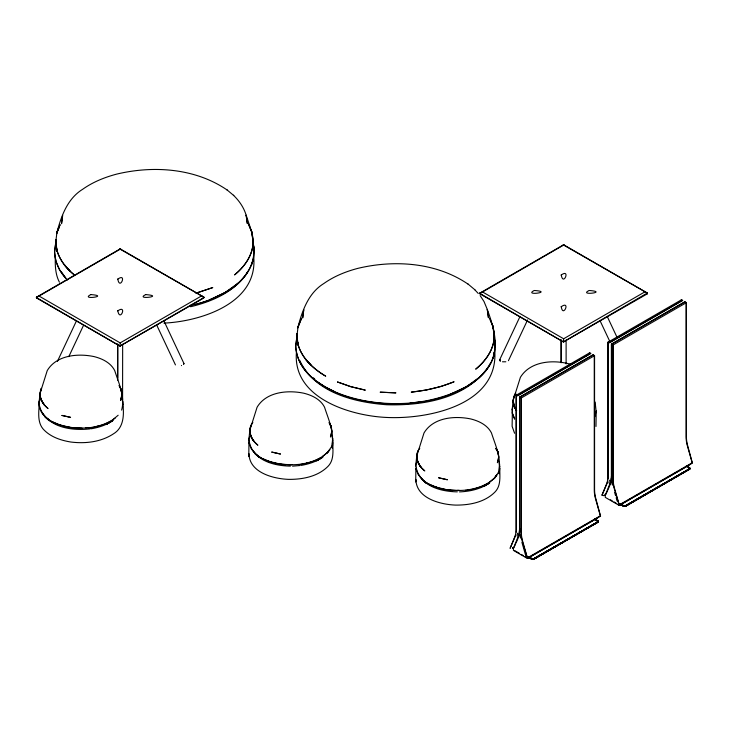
<?xml version="1.0" encoding="UTF-8"?>
<svg xmlns="http://www.w3.org/2000/svg" width="729" height="729" viewBox="0 0 729 729"><rect width="100%" height="100%" fill="white"/><g stroke="black" fill="none" stroke-linecap="round" stroke-linejoin="round"><path stroke-width="1.09" d="M55.331 256.69C55.067 265.329 55.276 274.368 59.423 282.196M117.706 380.155L117.706 343.942M122.581 399.61L122.663 344.252M123.019 405.588C124.112 415.831 123.401 427.978 113.469 433.828C101.067 442.047 85.475 443.824 70.977 442.047C61.336 440.489 51.431 437.309 44.332 430.283C37.334 423.686 38.646 413.443 39.202 404.768M296.466 351.989C292.302 396.776 346.785 414.473 382.169 417.179C424.825 420.505 500.203 406.044 494.636 349.255M516.068 395.3L517.654 395.811L590.927 353.383L589.633 352.827L516.068 395.3L516.05 529.6A27.666 15.974 60 0 1 514.683 537.109L510.072 548.326M528.06 557.093L531.824 559.271L533.847 559.271L598.008 521.873L597.625 520.725L594.563 519.012M594.682 519.039L597.625 520.725L597.643 522.146L534.002 558.888L531.669 559.052L533.929 558.706L598.072 521.882L598.072 521.226C596.796 519.795 599.028 522.146 597.607 522.456L534.002 559.052L531.824 559.271L532.835 559.435M561.157 362.45L561.157 339.814M596.194 412.304L595.985 426.465M607.904 342.275L609.599 342.748L682.763 300.357L681.469 299.801L607.904 342.275L607.886 476.575A27.666 15.974 60 0 1 606.519 484.083L601.908 495.301M619.614 503.912L623.65 506.245L625.837 506.026L689.443 469.44L689.907 468.2L686.39 465.995L689.907 468.2L689.479 469.13L625.837 505.871L623.505 506.026L625.764 505.689L689.907 468.701L689.461 467.708L686.518 466.013M181.503 365.63L181.494 365.457M39.33 400.677C37.024 413.07 49.189 421.69 59.45 425.125M122.627 407.274L122.672 405.324M122.727 403.374L122.782 401.424M249.099 440.252C251.459 462.177 281.057 466.132 298.772 464.391M332.46 443.925L332.624 438.074L332.634 440.216M465.694 490.116C447.98 491.856 418.382 487.901 416.013 465.977M499.383 469.649L499.538 463.799L499.547 465.94M512.505 407.383L512.341 413.234L514.619 418.938L512.341 413.234L512.341 410.946M38.947 403.738L39.986 393.587L47.239 370.587C56.452 355.069 77.848 353.201 93.977 356.572C102.188 358.595 110.69 362.678 114.699 370.551C118.69 383.089 125.297 396.704 121.634 410.117M248.789 440.389L249.828 430.238L257.082 407.238C266.295 391.728 287.691 389.851 303.82 393.223C312.03 395.246 320.532 399.328 324.542 407.201C328.533 419.74 335.14 433.354 331.467 446.768M415.703 466.113L416.751 455.962L424.005 432.962C433.217 417.453 454.614 415.576 470.734 418.947C478.944 420.97 487.446 425.053 491.464 432.926C495.456 445.465 502.062 459.079 498.39 472.492M512.113 410.454L513.152 400.303L520.406 377.303C530.484 360.809 553.885 359.37 570.825 364.354M123.01 404.148L122.982 404.805L122.272 399.374M332.852 440.799L332.825 441.455L332.105 436.024M499.775 466.524L499.748 467.18L499.028 461.749M517.089 535.952L517.581 533.245M594.8 416.833L596.185 410.864M608.925 482.926L609.417 480.229M37.671 296.831L120.185 249.19L203.856 297.168L203.673 298.061L119.966 346.056L36.696 298.061L36.45 297.232L120.185 248.89L203.673 297.049C204.731 298.762 202.544 295.819 201.341 296.038L120.185 342.894L39.029 296.038L36.45 297.232L36.477 297.851L36.45 297.232M480.147 292.93L479.928 293.477L563.635 245.062L647.306 293.04L647.124 293.942L563.417 341.928L480.147 293.942L479.901 293.104L563.635 244.762L647.37 293.104L647.343 293.723L647.37 293.104L644.791 291.919L563.635 338.775L482.48 291.919L479.901 293.104L479.928 293.723L479.901 293.104M516.004 543.096L518.529 537.182L519.54 529.436L519.54 397.077L593.105 354.686L594.563 355.67L594.572 489.979A27.666 15.974 60 0 0 595.948 499.073L600.559 516.159L527.459 558.359L522.374 541.547A27.666 15.974 60 0 1 521.007 532.452L520.998 398.143L519.768 396.931M519.823 532.088L519.987 529.172L519.54 529.436M607.84 490.079L610.364 484.156L611.376 476.411L611.376 344.052L684.941 301.66L686.399 302.653L686.408 436.963A27.666 15.974 60 0 0 687.775 446.057L692.395 463.134L619.295 505.343L614.21 488.53A27.666 15.974 60 0 1 612.843 479.436L612.834 345.127L611.604 343.906M611.658 479.071L611.822 476.155L611.376 476.411M248.963 453.675C249.254 472.665 273.475 478.853 288.766 479.372C302.663 479.482 317.789 476.593 327.95 466.405C334.383 459.99 332.752 450.413 332.861 442.248L332.214 448.089L332.597 444.918M415.876 479.4C416.177 498.39 440.398 504.577 455.689 505.097C469.585 505.206 484.712 502.317 494.873 492.13C501.306 485.714 499.675 476.137 499.784 467.963L499.137 473.804L499.52 470.642M248.972 442.321L248.789 456.254L248.99 454.313M415.894 468.045L415.712 481.978L415.904 480.037M512.369 411.484L512.113 426.319L514.583 433.254M689.461 467.708L689.443 469.44L689.907 468.364L689.406 467.681L689.461 469.029L625.819 505.78L623.541 506.181L619.796 503.994M55.778 242.857L54.584 251.851L56.908 232.56C61.227 216.103 67.405 198.68 82.696 189.258C92.847 182.059 104.529 177.338 116.503 174.158C153.391 165.273 195.363 168.153 227.275 190.096M296.913 337.117L295.719 346.111L298.043 326.82C302.362 310.372 308.54 292.94 323.84 283.517C333.982 276.318 345.664 271.598 357.638 268.418C394.526 259.533 436.498 262.413 468.41 284.365M252.872 259.46L252.234 263.925L252.872 259.542M519.376 532.352L519.987 529.172L519.987 531.423M611.212 479.327L611.822 476.155L611.822 478.397M512.988 548.099L512.56 547.834C513.289 547.88 512.833 548.946 513.125 547.862M251.168 424.952C247.723 432.47 251.715 440.626 257.884 445.219L253.255 440.626L250.53 435.541L249.828 430.238L250.931 436.434L254.093 441.492C249.61 436.316 248.124 428.032 252.854 422.51M418.091 450.677C414.637 458.195 418.637 466.35 424.807 470.943L420.177 466.35L417.444 461.266L416.751 455.962L417.854 462.159L421.016 467.216C416.532 462.04 415.047 453.757 419.776 448.235M117.706 279.198C127.466 272.117 119.756 291.19 117.797 279.016M117.706 310.909C127.593 303.947 119.93 322.829 117.797 310.736M561.157 275.07C570.916 267.99 563.207 287.062 561.248 274.897M561.157 306.781C571.035 299.81 562.925 318.682 561.248 306.608M38.974 403.019L39.785 399.866M248.817 439.669L249.628 436.525M415.74 465.394L416.551 462.25M512.141 409.734L512.952 406.582M597.343 522.483L598.072 521.363L597.607 521.162L597.607 522.456L533.983 558.797L532.407 559.134L528.735 557.093L531.705 559.207L534.002 559.052L531.687 558.797L528.798 556.992L532.835 558.888M689.643 468.619L625.701 505.625L689.907 468.701L625.682 506.245L623.65 506.245L625.837 505.871L623.523 505.78L620.57 504.076M563.052 245.062L564.219 245.062M499.812 359.525L500.185 360.281L499.903 359.297L520.014 316.514M597.206 518.191L527.431 558.478L513.426 550.386L513.426 548.363L519.513 533.072M689.042 465.175L619.267 505.452L605.261 497.36L605.261 495.337L611.349 480.046M597.807 521.645L597.57 520.697L598.072 521.363L597.57 521.964L533.865 558.651L597.625 522.055L533.983 558.797M60.07 224.851L56.908 232.56L60.051 224.751M120.768 249.19L119.602 249.19M563.417 245.272L563.635 244.762L563.845 245.272M510.264 548.008L514.984 536.927M515.585 544.08L513.426 548.363M607.421 491.064L605.261 495.337M120.185 342.894L119.966 346.056L36.696 297.724M563.635 338.775L563.417 341.928L480.147 293.605M508.432 360.682L527.596 319.922M57.409 361.384L76.563 320.642M68.808 356.654L83.662 325.061M489.004 365.648L489.934 363.899M119.602 249.528L119.866 249.045L120.768 249.528M246.238 274.031L247.869 271.388M488.457 366.532C466.514 398.608 423.03 405.843 386.734 404.75C354.358 402.381 314.518 392.649 299.737 360.381M689.461 469.029L689.907 468.337L689.406 467.681M327.157 453.037L328.779 450.54M494.08 478.762L496.777 474.606M331.422 446.841L327.585 452.354L322.719 456.372M498.344 472.565L494.508 478.078L489.633 482.097M515.622 393.387C511.849 398.526 512.824 405.807 516.588 410.682L513.854 405.606L513.152 400.303L514.255 406.5L516.642 410.4M515.758 393.204C512.186 398.034 512.642 405.233 516.369 409.871M533.965 559.207L531.669 559.052L533.701 559.225L598.072 521.718L597.57 521.964M625.801 506.181L623.505 506.026L625.537 506.208L689.907 468.701M184.009 363.643L183.508 364.281L183.972 363.543L163.806 320.642M327.394 452.782L329.891 449.583C322.546 459.024 310.454 462.869 299.027 464.391M494.317 478.506L496.804 475.308C489.469 484.749 477.367 488.594 465.94 490.116M245.691 274.906C232.788 292.73 211.31 301.751 190.551 306.745M597.488 522.52L598.008 521.873L597.343 521.49L598.008 521.873M689.324 469.503L689.907 468.856M118.153 415.238L112.877 419.722M203.673 297.724L120.768 345.592L119.602 345.592M563.052 341.473L564.219 341.473L647.306 293.04M36.696 297.386L36.696 297.049M597.643 522.31L598.072 521.718M689.434 469.248L689.479 467.781M238.21 283.089L225.325 292.356L209.433 299.847M479.345 377.349L466.46 386.625L450.568 394.116M112.904 420.496L106.853 424.123L112.904 420.496C106.489 425.034 98.889 427.458 91.198 428.78M322.747 457.147L316.696 460.774L322.747 457.147C316.331 461.685 308.732 464.109 301.041 465.43M489.669 482.871L483.609 486.498L489.669 482.871C480.885 489.022 470.077 491.474 459.48 491.893M532.261 558.824L531.687 558.797L532.407 559.298L533.929 558.706L532.835 559.025M115.2 418.063C107.646 423.713 98.451 426.565 89.184 427.741M611.977 344.097L684.941 301.97L686.089 302.827L686.107 437.136A27.666 15.974 60 0 0 687.474 446.23L692.204 462.76L619.24 504.878L614.52 488.348A27.666 15.974 60 0 1 613.144 479.263L613.135 344.945L611.977 344.097L611.986 478.589M520.998 398.143L594.563 355.67M612.834 345.127L686.399 302.653M518.884 535.031L519.33 534.776L518.082 537.437M610.72 482.006L611.166 481.751L609.918 484.411M605.316 494.563L603.339 495.702L602.099 494.982L606.82 483.91A27.666 15.974 60 0 0 607.576 481.65M527.404 557.904L600.368 515.777L595.639 499.247A27.666 15.974 60 0 1 594.272 490.161L594.253 355.843L593.105 354.996L520.141 397.114L521.299 397.97L521.308 532.279A27.666 15.974 60 0 0 522.684 541.374L527.404 557.904L525.071 556.601M625.837 505.871L624.243 506.281L620.634 503.976M534.002 558.888L533.264 559.134M111.655 420.833L104.457 424.406L96.729 426.793L89.138 428.105M321.498 457.484L314.29 461.056L306.572 463.444L298.981 464.756M488.421 483.209L481.213 486.781L473.495 489.168L465.904 490.48M620.552 504.149C620.343 506.3 627.897 505.89 624.671 506.008M90.706 294.662C79.88 300.175 110.453 296.038 91.007 294.607M145.636 294.662C134.491 300.011 165.547 296.202 145.937 294.607M534.157 290.534C523.331 296.047 553.903 291.919 534.457 290.488M589.087 290.534C577.942 295.883 608.997 292.083 589.387 290.488M689.534 468.966L689.324 468.328M195.363 304.667L209.314 300.23L225.243 292.648C242.857 283.226 258.731 263.552 252.954 242.511C260.472 278.596 219.502 299.883 189.813 305.524M96.82 426.419L97.886 426.128M306.654 463.07L307.729 462.778M473.577 488.794L474.652 488.503M195.928 293.195L212.786 287.572L196.265 293.094M532.835 559.508L533.701 559.225M410.108 403.037L419.649 401.952M90.123 428.88C73.31 430.766 52.051 428.224 42.218 412.742M292.566 466.168L299.965 465.53M163.925 323.12C201.468 321.38 259.679 302.653 253.501 254.986M457.019 490.407L459.097 490.262M39.166 404.231C42.829 425.709 71.041 429.326 88.929 427.741M85.457 427.668L87.699 427.558M291.937 464.856L280.127 464.091L269.174 461.393M458.86 490.581L447.05 489.815L436.097 487.118M502.481 361.784L505.826 361.784M82.095 428.205L70.285 427.44L59.331 424.743M290.397 466.132C276.382 465.84 259.806 462.232 252.061 449.392M457.32 491.856C443.296 491.565 426.729 487.956 418.975 475.117M624.097 505.798L623.523 505.78L624.671 505.871M175.452 364.919L156.589 324.815M75.807 428.388L65.072 426.757M285.65 465.038L274.906 463.407M452.563 490.763L441.829 489.132M625.537 506.208L625.099 506.117M597.926 521.308L594.554 519.012M429.381 484.256L437.628 487.655M262.458 458.532L270.705 461.931M52.616 421.881L60.871 425.28M681.168 299.983L682.326 300.457L609.362 342.584L608.205 342.101L608.196 476.401A27.666 15.974 60 0 1 608.041 479.135M589.333 353L590.49 353.483L517.526 395.601L516.369 395.127L516.36 529.418A27.666 15.974 60 0 1 516.205 532.161M436.206 487.501L430.456 485.104L424.971 481.796M269.283 461.776L263.543 459.379L258.048 456.081M689.844 468.856L689.178 468.465M334.647 391.683L325.271 386.981L316.987 381.577M597.643 520.962L595.675 519.841L598.072 521.39L597.643 520.798M620.042 504.058L623.805 506.208L619.869 503.93M528.206 557.074L531.97 559.225L528.716 557.348M620.625 503.985L623.641 505.625M610.373 499.802L612.242 500.887M614.11 501.962L615.978 503.037M617.846 504.122L619.714 505.197M528.853 556.947L531.806 558.651M514.802 550.668L519.467 553.366M521.335 554.441L523.203 555.525M423.986 480.748L424.797 481.386M257.064 455.024L257.875 455.661M47.221 418.373L48.032 419.011M474.533 289.495L478.27 293.486M233.398 195.226C239.176 200.721 243.805 207.446 246.129 215.128L251.86 232.305L254.248 251.596L253.309 244.853M468.064 284.064L474.916 289.814M226.929 189.804L233.781 195.545M313.388 377.813L314.728 379.071M512.56 547.67L512.988 548.263M422.774 479.819L418.209 474.597L415.94 468.902M255.861 454.094L251.286 448.873L249.017 443.177L249.008 440.881M67.214 280.073L60.972 271.388M480.138 295.591L484.029 301.56L487.264 309.388C492.95 325.125 498.891 343.432 492.43 359.889C487.409 371.726 477.231 380.492 466.378 386.917C433.09 405.47 392.439 407.757 355.825 399.246C329.909 392.676 297.596 376.592 295.719 346.302C296.739 369.339 317.753 384.62 337.226 392.822C360.737 402.235 386.47 405.042 411.603 402.937C445.847 399.656 502.327 381.039 494.089 336.78L495.383 345.856L494.089 336.78M496.048 448.7L497.98 452.126L496.157 448.745M41.088 399.784L44.25 404.841L48.041 408.568C43.458 404.896 39.885 399.665 39.986 393.587L40.687 398.891L44.25 404.841C40.523 400.257 38.692 393.888 41.325 388.302L39.986 394.125L40.687 398.891M489.423 318.163L492.995 326.565L490.262 319.785M495.884 448.299C499.064 452.372 499.374 458.022 497.388 462.715L498.736 456.892L497.634 451.233L496.203 448.727M328.961 422.574L331.057 426.401L329.69 423.868C332.424 427.65 332.105 432.816 330.474 436.99L331.813 431.167L330.711 425.508L329.754 423.841M118.964 385.513L120.394 388.019M119.848 387.217L121.214 389.751L120.868 388.858L121.971 394.517L120.631 400.339L121.971 394.517L120.868 388.858M248.735 224.614L248.234 223.639L251.86 232.305L249.127 225.525M607.257 316.514L616.834 336.889M600.04 320.696L609.681 341.199M563.635 341.454L563.845 341.928L564.219 341.473M120.185 345.573L120.394 346.056L120.768 345.592M614.656 492.476L615.568 495.665M616.178 497.789L617.089 500.978M521.909 542.303L525.855 556.118M612.278 484.867L611.786 481.587M520.442 537.884L519.95 534.612M612.314 482.753L612.642 484.903M520.479 535.779L520.807 537.929M595.137 402.043L596.149 411.521M203.856 297.168L203.673 297.049M647.124 292.93L647.124 293.605M566.114 340.124L566.114 363.908M561.157 340.124L561.157 362.778M117.706 344.252L117.706 378.233M515.74 534.676A27.666 15.974 60 0 1 515.275 536.207M55.75 239.477C54.839 253.792 63.797 266.568 74.558 275.125C64.371 266.887 56.005 255.25 55.668 241.727L57.363 251.897L55.951 245.582L55.75 239.477M253.109 241.19C253.355 254.804 244.68 266.632 234.547 274.915C244.68 266.641 252.945 254.968 253.163 241.463L253.081 243.44L252.881 237.335L251.469 231.02L253.109 241.19M296.885 333.736C295.846 352.49 310.59 367.452 325.726 376.164C311.155 367.662 297.304 353.866 296.803 335.987L298.498 346.157L297.086 339.842L296.885 333.736M494.244 335.449C494.49 349.063 485.815 360.901 475.682 369.175C485.815 360.901 494.08 349.227 494.298 335.723L494.216 337.709L494.016 331.595L492.604 325.28L494.244 335.449M61.965 220.358L61.537 223.748L62.639 215.383L61.965 220.358M303.1 314.618L302.672 318.008L303.774 309.643L303.1 314.618M494.162 352.599L493.369 358.185L494.162 352.708M56.844 232.833L56.625 233.654L59.404 226.172L56.844 232.833M297.979 327.093L297.76 327.913L301.596 318.145L297.979 327.093M453.921 381.841C440.298 387.381 425.873 390.598 411.265 392.138L426.365 390.015L440.708 386.552L453.921 381.841M395.783 392.867L380.283 392.184L395.783 392.867M447.314 479.737L438.721 477.814L447.314 479.737M280.392 454.012L271.799 452.089L280.392 454.012M70.558 417.362L61.965 415.439L70.558 417.362M365.165 390.097L350.804 386.671L337.545 381.996L350.804 386.671L365.165 390.097M500.313 361.019L499.857 360.527L500.313 361.019M426.055 483.054L421.845 479.272L426.055 483.054M259.132 457.329L254.922 453.547L259.132 457.329M49.29 420.679L45.08 416.897L49.29 420.679M310.946 365.083L305.378 358.923L310.946 365.083M69.802 270.823L64.243 264.663L69.802 270.823M65.665 278.177C59.095 271.088 54.921 261.747 54.584 252.034L55.878 261.055L59.605 269.839L65.665 278.177M513.025 548.418L512.56 547.834L513.025 548.418M487.929 313.497L487.264 309.388L488.43 317.753L487.929 313.497M246.794 219.238L246.129 215.128L247.295 223.493L246.794 219.238"/></g></svg>
